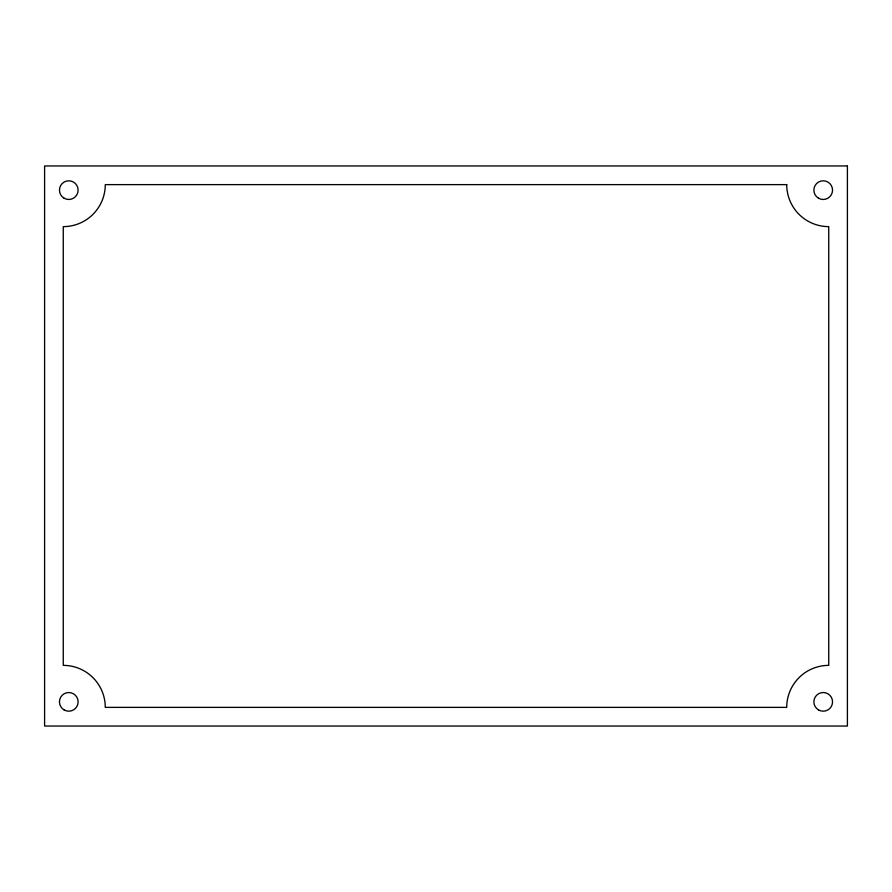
<?xml version="1.0" encoding="UTF-8"?>
<svg xmlns="http://www.w3.org/2000/svg" width="892" height="892" viewBox="0 0 892 892"><rect width="100%" height="100%" fill="white"/><g stroke="black" fill="none" stroke-linecap="round" stroke-linejoin="round"><path stroke-width="1.34" d="M847.4 165.957L44.6 165.957L44.6 726.043L847.4 726.043L847.4 165.957M786.722 184.622L105.278 184.622A42.002 42.002 0 0 1 63.265 226.635L63.265 665.365A42.002 42.002 0 0 1 105.278 707.378L786.722 707.378A42.002 42.002 0 0 1 828.735 665.365L828.735 226.635A42.002 42.002 0 0 1 786.722 184.622M64.124 198.225A9.333 9.333 0 0 0 78.117 190.141A9.333 9.333 0 0 0 64.124 182.057A9.333 9.333 0 0 0 64.124 198.225M818.544 198.225A9.333 9.333 0 0 0 832.548 190.141A9.333 9.333 0 0 0 818.544 182.057A9.333 9.333 0 0 0 818.544 198.225M818.544 709.943A9.333 9.333 0 0 0 832.548 701.859A9.333 9.333 0 0 0 818.544 693.775A9.333 9.333 0 0 0 818.544 709.943M64.124 709.943A9.333 9.333 0 0 0 78.117 701.859A9.333 9.333 0 0 0 64.124 693.775A9.333 9.333 0 0 0 64.124 709.943"/></g></svg>
